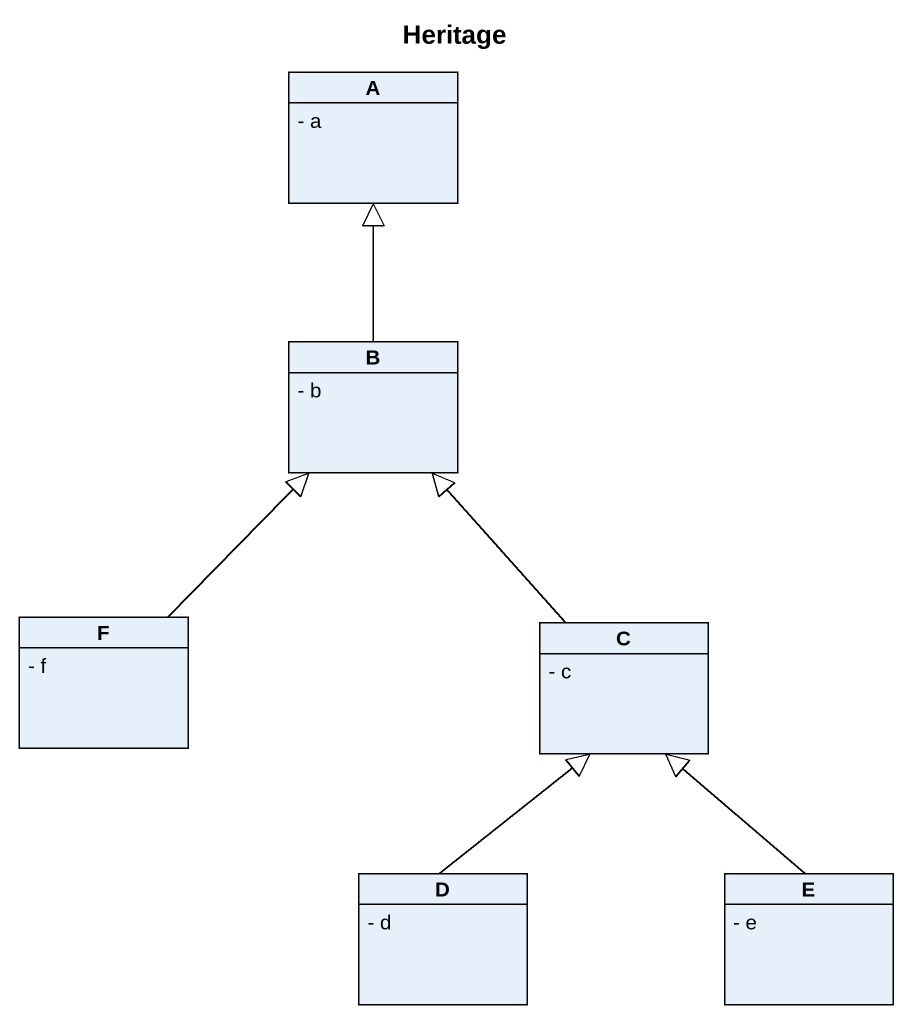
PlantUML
@startuml
title Heritage
hide circle
hide empty members
skinparam classAttributeIconSize 0
class A {
  - a
}
class B {
  - b
}
class F {
  - f
}
class C {
  - c
}
class D {
  - d
}
class E {
  - e
}
B -up-|> A
F -up-|> B
C -up-|> B
D -up-|> C
E -up-|> C
@enduml
